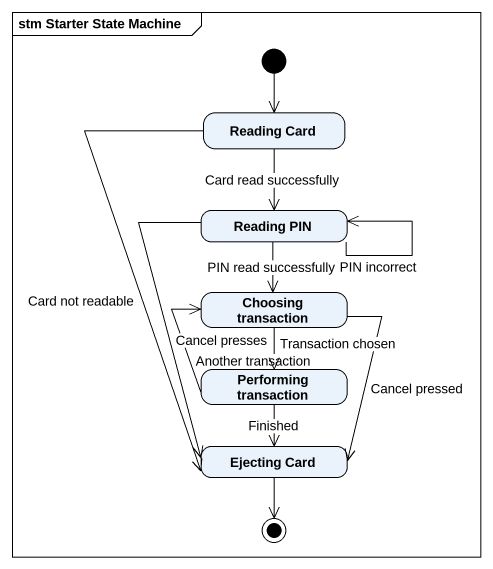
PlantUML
@startuml
mainframe stm Starter State Machine
hide empty description
state "Reading Card" as Reading_Card
state "Reading PIN" as Reading_PIN
state "Choosing transaction" as Choosing_transaction
state "Performing transaction" as Performing_transaction
state "Ejecting Card" as Ejecting_Card
[*] --> Reading_Card
Reading_Card --> Reading_PIN : Card read successfully
Reading_Card --> Ejecting_Card : Card not readable
Reading_PIN --> Reading_PIN : PIN incorrect
Reading_PIN --> Choosing_transaction : PIN read successfully
Reading_PIN --> Ejecting_Card : Cancel presses
Choosing_transaction --> Performing_transaction : Transaction chosen
Choosing_transaction --> Ejecting_Card : Cancel pressed
Performing_transaction -up-> Choosing_transaction : Another transaction
Performing_transaction --> Ejecting_Card : Finished
Ejecting_Card --> [*]
@enduml
